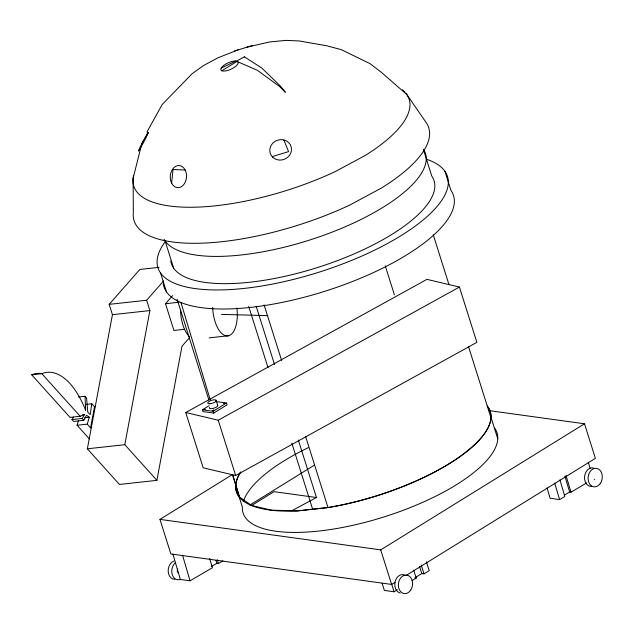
<?xml version="1.0" encoding="UTF-8"?>
<svg xmlns="http://www.w3.org/2000/svg" width="634" height="634" viewBox="0 0 634 634"><rect width="100%" height="100%" fill="white"/><g stroke="black" fill="none" stroke-linecap="round" stroke-linejoin="round"><path stroke-width="0.95" d="M171.624 183.163L173.034 169.5L185.144 170.023M86.224 404.373L91.756 403.771L90.25 414.581L87.801 412.306L86.557 397.993L85.027 396.29L78.568 396.995M91.288 427.768L90.575 427.847L94.506 406.822L91.756 403.771M189.645 337.526L181.974 346.243L156.899 480.35L119.446 484.455L87.357 448.793L112.432 314.678L109.175 304.352L139.852 269.458L159.063 267.358M156.899 480.35L124.811 444.688L149.886 310.581L146.628 300.247L163.604 280.949M141.16 146.248L133.108 178.305L133.338 212.319A154.49 53.597 -17.5 0 0 349.714 205.091L381.43 188.044A154.49 53.597 -17.5 0 0 426.143 122.528L406.719 94.395L380.82 71.888L370.026 63.638L341.195 49.611L326.653 45.751L299.319 40.972L285.744 40.386L269.672 41.963L247.165 47.106M89.505 439.045L77.094 425.255L78.386 420.936M90.575 427.847L87.246 424.146L89.307 417.235L86.47 415.286L83.791 420.302L73.639 421.412L71.991 419.581L73.465 417.156M143.046 141.35L141.398 145.305L147.96 133.211M146.922 132.054L162.193 104.507L191.904 73.909L203.324 65.659L217.858 57.845L238.083 49.888M71.991 419.581L82.135 418.464L84.599 414.438L82.753 414.636M184.454 329.308L173.922 330.465L165.498 303.726L172.622 295.618M221.845 70.77L237.156 61.324A9.415 3.487 -24.6 0 1 230.736 69.32A9.415 3.487 -24.6 0 1 221.004 68.527A9.415 3.487 -24.6 0 1 234.089 61.078L235.84 61.03M215.79 401.536L226.512 403.018L227.083 404.825L213.729 413.083L203.007 411.609L202.436 409.794L209.117 405.665M202.436 409.794L213.159 411.276L226.512 403.018M394.974 582.353L391.614 584.437L170.855 553.95L159.958 519.389L232.377 474.581M249.891 505.044L314.638 464.984M232.385 474.501L239.517 497.127L251.674 505.48L274.015 491.659L316.461 497.524L298.329 440.012M159.958 519.389L380.717 549.876L584.5 423.789L595.397 458.342L405.903 575.593M415.603 577.4L421.792 573.564L424.019 573.873L429.218 570.655L426.42 561.787M382.128 583.335L384.37 590.436L394.063 591.768L397.344 589.739M412.108 580.601L416.213 578.065L413.693 570.077M564.189 495.233L569.633 492L571.02 492.19L586.704 482.87M547.047 488.021L550.114 498.261L559.624 499.576L564.854 496.462L559.893 479.922M211.376 566.495L216.844 563.309L218.389 563.523L222.891 560.9M172.963 554.243L180.349 579.46L190.042 580.792L212.398 567.763L209.664 558.419M185.746 412.52L426.944 279.364L459.428 287.059L476.863 342.36L235.666 475.508L203.181 467.813L185.746 412.52L218.231 420.215L459.428 287.059M291.878 510.711L316.461 497.524M221.187 68.147L235.808 61.03M40.917 373.474A85.36 39.823 83.8 0 0 31.7 374.797L70.017 417.386L80.161 416.269L84.599 414.438M234.532 50.997L252.205 45.577M272.255 156.622L288.581 151.613L283.866 139.971M109.175 304.352L146.628 300.247M165.498 303.726L178.891 302.26M112.432 314.678L149.886 310.581M209.165 337.867L228.62 335.735M31.7 374.797L41.844 373.68A85.36 39.823 83.8 0 1 85.669 410.404L85.027 396.29M94.506 406.822L95.219 406.743M84.694 417.743L89.307 417.235M77.094 425.255L87.246 424.146M87.357 448.793L124.811 444.688M487.181 406.132A132.974 46.131 -17.5 0 1 327.992 507.525L297.473 510.861L271.439 510.172L251.674 505.48M221.48 314.385L267.849 315.621M488.354 410.507L584.5 423.789M594.272 479.597L594.763 479.669M414.834 577.875L416.213 578.065M41.844 373.68L80.161 416.269M82.135 418.464L83.791 420.302M444.925 171.291L450.933 190.343A151.795 52.662 -17.5 0 1 328.016 290.261A151.795 52.662 -17.5 0 1 163.263 283.683M423.441 149.687L431.738 176.006A137.721 47.78 -17.5 0 1 320.693 266.502A137.721 47.78 -17.5 0 1 170.784 261.034M491.065 417.544L497.769 438.807M433.236 234.707L448.991 284.666M468.605 346.885L490.898 417.592M385.234 265.757L394.419 294.873M421.222 565.005L424.019 573.873M419.557 566.471L421.792 573.564M391.543 583.787L394.063 591.768M380.717 549.876L391.614 584.437M264.085 304.843L281.623 360.461M305.699 436.818L327.992 507.525M256.128 306.151L274.554 364.598M248.71 306.444L268.047 367.76M291.846 443.229L312.665 509.268M216.115 400.284L217.676 405.229M165.094 240.936L173.684 268.19M218.231 420.215L235.666 475.508M213.159 411.276L213.729 413.083M177.092 299.161L208.903 400.03M235.634 485.715L242.339 506.978A133.14 46.195 -17.5 0 0 383.047 517.233A133.14 46.195 -17.5 0 0 494.631 428.109M160.505 272.897L166.512 291.949M180.967 302.521L210.242 399.824M232.694 474.454L239.517 497.127A132.974 46.131 -17.5 0 1 240.769 471.894M588.289 462.194L590.246 468.708M565.996 475.437L571.02 492.19M564.894 476.174L569.633 492M554.695 483.132L559.624 499.576M217.296 559.782L218.389 563.523M216.02 560.504L216.844 563.309M182.655 555.582L190.042 580.792M243.29 501.7A133.14 46.195 -17.5 0 1 308.298 447.667M400.181 593.028A9.336 7.069 -82.1 0 1 395.291 581.124A9.336 7.069 -82.1 0 1 405.364 575.41M591.625 486.357A9.336 7.069 -82.1 0 1 584.572 476.586A9.336 7.069 -82.1 0 1 593.464 467.947M178.312 572.589A2.132 1.617 -82.1 0 1 177.774 569.047M174.794 579.341A9.336 7.069 -82.1 0 1 168.176 571.329A9.336 7.069 -82.1 0 1 173.914 561.082M180.207 579.5A9.336 7.069 -82.1 0 1 172.099 574.166A9.336 7.069 -82.1 0 1 175.713 562.516M487.34 406.077A133.14 46.195 -17.5 0 1 327.944 507.596L297.386 510.941A133.14 46.195 -17.5 0 1 240.024 472.893M427.094 159.459A151.795 52.662 -17.5 0 1 317.832 272.549A151.795 52.662 -17.5 0 1 165.363 241.491M423.686 149.576A137.721 47.78 -17.5 0 1 318.704 237.037A137.721 47.78 -17.5 0 1 164.055 239.264M405.681 93.032A144.362 50.086 -17.5 0 1 364.938 155.615L335.299 171.545A144.362 50.086 -17.5 0 1 194.273 207.215A144.362 50.086 -17.5 0 1 133.536 175.792M402.432 89.822A144.362 50.086 -17.5 0 1 404.492 91.708M189.503 336.797A25.939 12.101 83.8 0 1 180.524 309.955M236.91 307.973A25.939 12.101 83.8 0 1 227.043 335.925A25.939 12.101 83.8 0 1 212.652 307.395M217.296 404.944A4.422 1.537 -17.5 0 1 213.904 408.201A4.422 1.537 -17.5 0 1 209.489 407.337M148.126 132.791L147.754 133.726A10.453 0.436 -62.4 0 1 139.393 149.775A10.453 0.436 -62.4 0 1 142.848 141.731L144.116 139.329A10.453 0.436 -62.4 0 1 148.126 132.791M204.235 409.469L205.202 409.271L204.291 409.406M212.905 410.388L213.872 410.19L212.905 410.388M223.905 403.486L224.872 403.287L223.905 403.486M244.399 56.846L236.331 61.181L257.38 70.287L279.689 86.573L285.379 92.318L280.49 86.145L261.707 67.957L244.399 56.846M272.691 157.184L271.051 155.084A10.944 10.12 -20 0 1 280.125 139.702A10.944 10.12 -20 0 1 290.697 153.254A10.944 10.12 -20 0 1 272.691 157.184M171.632 183.194L170.681 180.666A11.071 8.131 -85.9 0 1 179.24 165.569A11.071 8.131 -85.9 0 1 185.374 181.871A11.071 8.131 -85.9 0 1 171.632 183.194M410.586 590.286A9.336 7.069 -82.1 0 0 407.194 575.181A9.336 7.069 -82.1 0 0 398.627 587.591A9.336 7.069 -82.1 0 0 410.586 590.286M600.216 483.631A9.336 7.069 -82.1 0 0 597.022 468.439A9.336 7.069 -82.1 0 0 588.312 480.667A9.336 7.069 -82.1 0 0 600.216 483.631M209.696 403.739A4.422 1.537 -17.5 0 0 216.21 400.672A4.422 1.537 -17.5 0 0 210.02 400.878A4.422 1.537 -17.5 0 0 209.696 403.739"/></g></svg>
